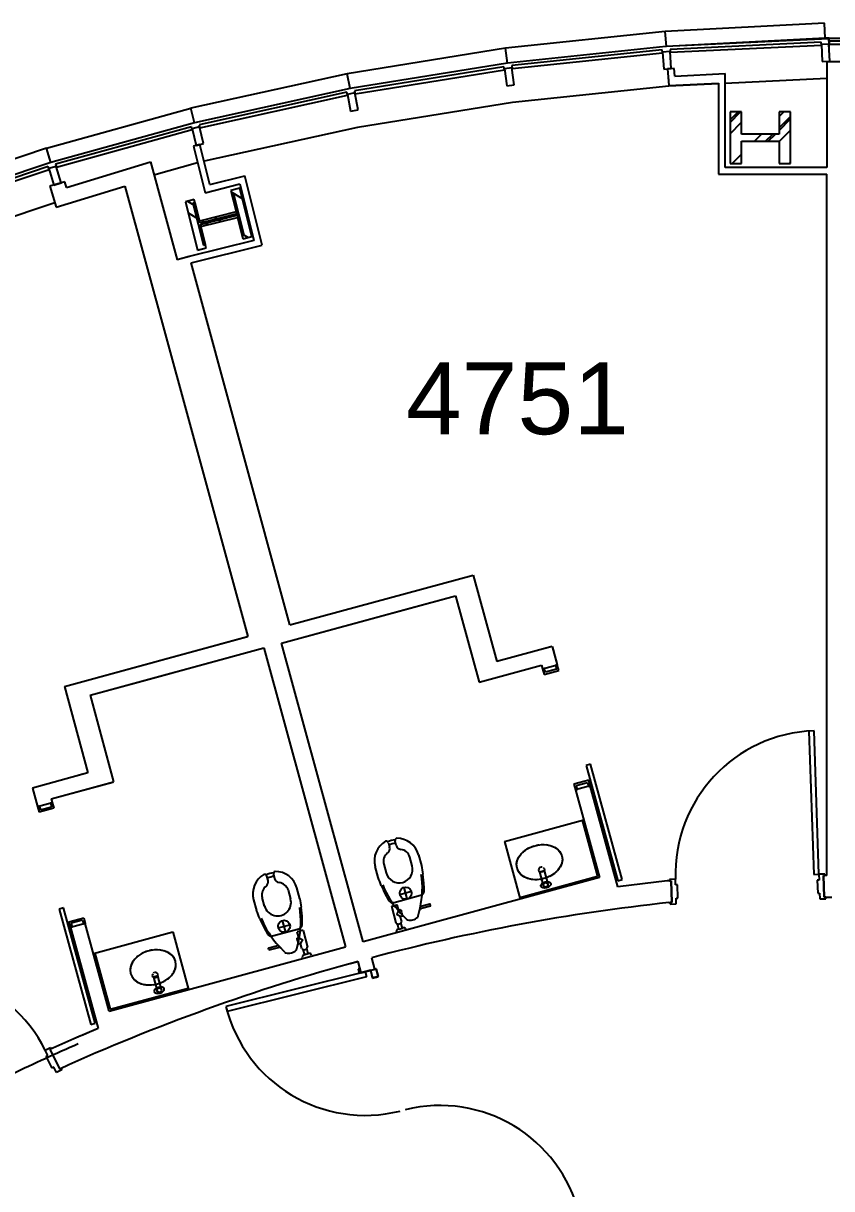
# Model space of a CAD drawing. Header units: inches. Extents: x -1050 to 5570, y -48 to 4302.
# Drawn here: x 609.2 to 879.5, y 3867.5 to 4257.3 of the extents above; entities that cross this region are included whole.
import ezdxf

# ---------------------------------------------------------------- set-up
doc = ezdxf.new("R2010")
doc.units = ezdxf.units.IN
doc.header["$LTSCALE"] = 98
doc.header["$MEASUREMENT"] = 0
for name, color, linetype in [('A-ANNO-ROOM', 4, 'CONTINUOUS'), ('A-COLS', 5, 'CONTINUOUS'), ('A-DOOR', 2, 'CONTINUOUS'), ('A-FLOR-PFIX', 2, 'CONTINUOUS'), ('A-GLAZ', 2, 'CONTINUOUS'), ('A-WALL-FULL', 6, 'CONTINUOUS')]:
    doc.layers.add(name, color=color, linetype=linetype)
doc.styles.add('Arial', font='arial.ttf')

msp = doc.modelspace()

# ---------------------------------------------------------------- linework, layer by layer
at = {"layer": 'A-COLS'}
for p, q in [((845.48, 4224.12), (849.03, 4227.68)), ((849.3, 4227.68), (845.48, 4227.68)), ((845.48, 4227.68), (845.48, 4210.48)), ((845.48, 4224.99), (848.16, 4227.68)), ((849.3, 4220.27), (849.3, 4227.68)), ((861.86, 4226.1), (863.43, 4227.68)), ((865.68, 4227.68), (861.86, 4227.68)), ((861.86, 4227.68), (861.86, 4220.27)), ((861.86, 4222.37), (865.68, 4226.19)), ((865.68, 4210.48), (865.68, 4227.68)), ((845.48, 4220.39), (849.3, 4224.21)), ((861.86, 4221.49), (865.68, 4225.32)), ((861.86, 4220.27), (849.3, 4220.27)), ((849.3, 4210.48), (849.3, 4217.89)), ((849.3, 4217.89), (861.86, 4217.89)), ((853.64, 4217.89), (856.02, 4220.27)), ((857.38, 4217.89), (859.76, 4220.27)), ((858.25, 4217.89), (860.63, 4220.27)), ((861.86, 4217.76), (865.68, 4221.58)), ((861.86, 4217.89), (861.86, 4210.48)), ((845.48, 4210.48), (849.3, 4210.48)), ((846.23, 4210.48), (849.3, 4213.54)), ((861.86, 4210.48), (865.68, 4210.48)), ((865.24, 4210.48), (865.68, 4210.92)), ((681.55, 4202.17), (678.6, 4201.44)), ((685.59, 4185.97), (681.55, 4202.17)), ((666.35, 4198.38), (663.4, 4197.65)), ((668.14, 4191.19), (666.35, 4198.38)), ((678.6, 4201.44), (680.39, 4194.25)), ((678.72, 4200.95), (682.4, 4198.74)), ((679.54, 4200.55), (678.85, 4200.38)), ((678.85, 4200.38), (680.55, 4193.55)), ((683.05, 4186.46), (679.54, 4200.55)), ((663.4, 4197.65), (667.44, 4181.45)), ((664.14, 4197.83), (666.9, 4196.17)), ((666.63, 4197.33), (665.94, 4197.16)), ((665.94, 4197.16), (669.45, 4183.07)), ((666.04, 4196.74), (666.63, 4197.33)), ((668.33, 4190.5), (666.63, 4197.33)), ((679.89, 4196.19), (680.48, 4196.78)), ((664.33, 4193.91), (668.02, 4191.7)), ((666.79, 4193.75), (667.37, 4194.34)), ((680.39, 4194.25), (668.14, 4191.19)), ((680.55, 4193.55), (668.33, 4190.5)), ((668.44, 4190.07), (680.66, 4193.12)), ((668.6, 4189.37), (680.84, 4192.42)), ((668.65, 4191.32), (670.93, 4189.95)), ((673.12, 4192.43), (675.4, 4191.07)), ((675.54, 4191.84), (676.15, 4192.45)), ((680.52, 4193.08), (681.22, 4193.79)), ((680.66, 4193.12), (682.36, 4186.29)), ((680.81, 4192.51), (681.4, 4193.09)), ((680.84, 4192.42), (682.64, 4185.23)), ((670.14, 4183.24), (668.44, 4190.07)), ((670.39, 4182.18), (668.6, 4189.37)), ((681.56, 4189.51), (682.14, 4190.1)), ((682.2, 4186.98), (684.38, 4185.67)), ((668.91, 4185.21), (669.5, 4185.8)), ((669.45, 4183.07), (670.14, 4183.24)), ((682.36, 4186.29), (683.05, 4186.46)), ((682.64, 4185.23), (685.59, 4185.97)), ((667.44, 4181.45), (670.39, 4182.18))]:
    msp.add_line(p, q, dxfattribs=at)
at = {"layer": 'A-DOOR'}
for p, q in [((787.74, 4042.75), (787.13, 4042.59)), ((787.73, 4042.75), (787.13, 4042.58)), ((787.13, 4042.59), (787.5, 4041.26)), ((787.13, 4042.58), (787.49, 4041.26)), ((788.26, 4040.82), (787.73, 4042.75)), ((788.26, 4040.82), (787.74, 4042.75)), ((783.4, 4041.57), (782.79, 4041.4)), ((783.39, 4041.56), (782.79, 4041.4)), ((782.79, 4041.4), (783.32, 4039.47)), ((782.79, 4041.4), (783.31, 4039.47)), ((783.31, 4039.47), (788.26, 4040.82)), ((783.32, 4039.47), (788.26, 4040.82)), ((783.75, 4040.24), (783.39, 4041.56)), ((783.76, 4040.24), (783.4, 4041.57)), ((787.49, 4041.26), (783.75, 4040.24)), ((787.5, 4041.26), (783.76, 4040.24)), ((873.56, 4020.66), (871.81, 4020.6)), ((871.81, 4020.6), (873.46, 3972.63)), ((875.21, 3972.69), (873.56, 4020.66)), ((798.87, 4009.51), (797.42, 4009.11)), ((797.42, 4009.11), (807.95, 3970.52)), ((809.4, 3970.92), (798.87, 4009.51)), ((798.26, 4004.16), (793.31, 4002.81)), ((798.25, 4004.16), (793.31, 4002.81)), ((794.08, 4002.37), (797.82, 4003.39)), ((794.08, 4002.37), (797.81, 4003.39)), ((797.81, 4003.39), (798.18, 4002.06)), ((797.82, 4003.39), (798.18, 4002.06)), ((798.78, 4002.23), (798.25, 4004.16)), ((798.78, 4002.23), (798.26, 4004.16)), ((793.31, 4002.81), (793.84, 4000.88)), ((793.31, 4002.81), (793.83, 4000.88)), ((793.83, 4000.88), (794.44, 4001.04)), ((793.84, 4000.88), (794.44, 4001.05)), ((794.44, 4001.05), (794.08, 4002.37)), ((794.44, 4001.04), (794.08, 4002.37)), ((798.18, 4002.06), (798.78, 4002.23)), ((798.18, 4002.06), (798.78, 4002.23)), ((618.28, 3996.55), (618.89, 3996.72)), ((618.28, 3996.55), (618.89, 3996.71)), ((618.28, 3996.55), (618.65, 3995.22)), ((618.89, 3996.72), (619.41, 3994.79)), ((613.94, 3995.37), (614.55, 3995.53)), ((613.94, 3995.37), (614.55, 3995.53)), ((613.94, 3995.37), (614.47, 3993.44)), ((619.41, 3994.79), (614.47, 3993.44)), ((619.41, 3994.79), (614.47, 3993.44)), ((614.55, 3995.53), (614.91, 3994.2)), ((614.91, 3994.21), (618.65, 3995.23)), ((614.91, 3994.2), (618.65, 3995.22)), ((873.46, 3972.63), (875.21, 3972.69)), ((877.2, 3972.75), (875.21, 3972.69)), ((875.21, 3972.69), (875.27, 3970.75)), ((876.72, 3972.24), (877.22, 3972.25)), ((876.97, 3964.99), (876.72, 3972.24)), ((877.22, 3972.25), (877.2, 3972.75)), ((807.95, 3970.52), (809.4, 3970.92)), ((827.23, 3971.04), (825.23, 3970.97)), ((825.23, 3970.97), (825.25, 3970.47)), ((825.25, 3970.47), (825.75, 3970.49)), ((825.75, 3970.49), (826, 3963.24)), ((827.3, 3969.1), (827.23, 3971.04)), ((827.92, 3969.12), (827.3, 3969.1)), ((828.07, 3964.75), (827.92, 3969.12)), ((875.27, 3970.75), (874.65, 3970.73)), ((874.65, 3970.73), (874.8, 3966.36)), ((827.45, 3964.73), (828.07, 3964.75)), ((827.52, 3962.79), (827.45, 3964.73)), ((874.8, 3966.36), (875.42, 3966.38)), ((875.42, 3966.38), (875.49, 3964.44)), ((875.49, 3964.44), (877.49, 3964.51)), ((877.47, 3965.01), (876.97, 3964.99)), ((877.49, 3964.51), (877.47, 3965.01)), ((622.67, 3961.47), (621.22, 3961.07)), ((621.22, 3961.07), (631.75, 3922.48)), ((633.2, 3922.88), (622.67, 3961.47)), ((826, 3963.24), (825.5, 3963.22)), ((825.5, 3963.22), (825.52, 3962.72)), ((825.52, 3962.72), (827.52, 3962.79)), ((624.46, 3956.78), (629.41, 3958.12)), ((624.46, 3956.78), (629.41, 3958.12)), ((624.46, 3956.78), (624.99, 3954.85)), ((628.97, 3957.36), (625.23, 3956.34)), ((628.97, 3957.36), (625.23, 3956.34)), ((628.97, 3957.36), (629.33, 3956.03)), ((629.41, 3958.12), (629.93, 3956.19)), ((625.59, 3955.01), (624.99, 3954.85)), ((625.59, 3955.01), (624.99, 3954.85)), ((625.23, 3956.34), (625.59, 3955.01)), ((629.93, 3956.19), (629.33, 3956.03)), ((629.93, 3956.19), (629.33, 3956.03)), ((721.66, 3941.13), (721.18, 3941.01)), ((721.18, 3941.01), (721.54, 3939.56)), ((721.25, 3940.97), (721.68, 3941.07)), ((721.68, 3941.07), (721.66, 3941.13)), ((727.23, 3941.04), (726.74, 3940.92)), ((727.88, 3938.43), (727.23, 3941.04)), ((723.54, 3940.06), (676.97, 3928.44)), ((723.97, 3938.36), (677.39, 3926.75)), ((721.59, 3939.63), (721.25, 3940.97)), ((721.54, 3939.56), (725.3, 3940.49)), ((725.35, 3940.57), (721.59, 3939.63)), ((723.54, 3940.06), (723.97, 3938.36)), ((725.3, 3940.49), (725.94, 3937.95)), ((725.98, 3938.02), (725.35, 3940.57)), ((725.94, 3937.95), (727.88, 3938.43)), ((727.8, 3938.48), (725.98, 3938.02)), ((726.74, 3940.92), (726.76, 3940.86)), ((726.76, 3940.86), (727.18, 3940.96)), ((727.18, 3940.96), (727.8, 3938.48)), ((676.97, 3928.44), (677.39, 3926.75)), ((631.75, 3922.48), (633.2, 3922.88)), ((616.57, 3913.8), (618.35, 3914.7)), ((617.43, 3912.07), (616.57, 3913.8)), ((618.58, 3914.25), (618.13, 3914.03)), ((618.13, 3914.03), (621.38, 3907.54)), ((618.35, 3914.7), (618.58, 3914.25)), ((616.87, 3911.79), (617.43, 3912.07)), ((618.83, 3907.88), (616.87, 3911.79)), ((619.39, 3908.16), (618.83, 3907.88)), ((620.26, 3906.43), (619.39, 3908.16)), ((622.05, 3907.32), (620.26, 3906.43)), ((621.38, 3907.54), (621.82, 3907.77)), ((621.82, 3907.77), (622.05, 3907.32))]:
    msp.add_line(p, q, dxfattribs=at)
for centre, start, end in [((875.21, 3972.69), 91.9685, 181.9685), ((875.21, 3972.69), 91.9685, 181.9685), ((573.65, 3892.31), 26.6013, 116.6013), ((573.65, 3892.31), 26.6013, 116.6013), ((723.54, 3940.06), 194, 284), ((748.53, 3847.35), 14, 104)]:
    msp.add_arc(centre, 48, start, end, dxfattribs=at)
at = {"layer": 'A-FLOR-PFIX'}
for p, q in [((770.05, 3983.66), (796.58, 3990.89)), ((796.1, 3990.76), (801.23, 3971.95)), ((731.28, 3983.16), (731.68, 3981.71)), ((733.88, 3982.31), (733.48, 3983.76)), ((770.05, 3983.66), (775.31, 3964.37)), ((775.64, 3979.48), (776.72, 3980.51)), ((776.72, 3980.51), (778.03, 3981.37)), ((778.03, 3981.37), (779.5, 3982.03)), ((779.5, 3982.03), (781.07, 3982.46)), ((781.07, 3982.46), (782.67, 3982.63)), ((782.67, 3982.63), (784.23, 3982.56)), ((784.23, 3982.56), (785.68, 3982.22)), ((785.68, 3982.22), (786.97, 3981.65)), ((786.97, 3981.65), (788.02, 3980.87)), ((788.02, 3980.87), (788.81, 3979.9)), ((788.71, 3980.06), (788.84, 3979.84)), ((739.21, 3975.52), (738.42, 3978.41)), ((741.32, 3979.2), (742.3, 3975.6)), ((774.12, 3975.9), (774.31, 3977.13)), ((774.12, 3975.83), (774.13, 3976.09)), ((774.31, 3977.13), (774.82, 3978.34)), ((774.82, 3978.34), (775.64, 3979.48)), ((789.25, 3976.38), (788.73, 3975.17)), ((788.81, 3979.9), (789.28, 3978.8)), ((789.43, 3977.61), (789.25, 3976.38)), ((789.28, 3978.8), (789.43, 3977.61)), ((692.84, 3972.68), (693.24, 3971.24)), ((727.83, 3971.65), (726.85, 3975.26)), ((729.74, 3976.04), (730.53, 3973.15)), ((774.27, 3974.71), (774.12, 3975.9)), ((774.75, 3973.61), (774.27, 3974.71)), ((775.53, 3972.64), (774.75, 3973.61)), ((776.59, 3971.86), (775.53, 3972.64)), ((781.53, 3973.9), (781.5, 3974.05)), ((781.79, 3973.55), (781.53, 3973.9)), ((782.38, 3973.34), (781.79, 3973.55)), ((781.88, 3973.52), (783.33, 3973.92)), ((783.13, 3968.94), (781.88, 3973.52)), ((783.27, 3973.58), (782.38, 3973.34)), ((782.96, 3974.99), (783.36, 3974.6)), ((783.4, 3973.75), (783.27, 3973.58)), ((783.33, 3973.92), (784.58, 3969.33)), ((783.36, 3974.6), (783.49, 3974.13)), ((783.49, 3974.13), (783.4, 3973.75)), ((786.83, 3973), (785.53, 3972.14)), ((787.92, 3974.02), (786.83, 3973)), ((788.73, 3975.17), (787.92, 3974.02)), ((691.04, 3970.64), (690.65, 3972.08)), ((737.57, 3964.44), (736.51, 3968.3)), ((801.23, 3971.95), (775.18, 3964.85)), ((777.87, 3971.28), (776.59, 3971.86)), ((779.33, 3970.95), (777.87, 3971.28)), ((780.89, 3970.87), (779.33, 3970.95)), ((782.49, 3971.05), (780.89, 3970.87)), ((784.06, 3971.48), (782.49, 3971.05)), ((785.53, 3972.14), (784.06, 3971.48)), ((689.89, 3962.07), (689.1, 3964.97)), ((697.79, 3967.33), (698.57, 3964.44)), ((701.66, 3964.52), (700.68, 3968.12)), ((741.99, 3965.54), (733.19, 3963.14)), ((738.97, 3966.9), (735.11, 3965.85)), ((686.21, 3964.18), (687.19, 3960.58)), ((732.28, 3961.97), (732.56, 3962.04)), ((732.28, 3961.97), (733.8, 3956.42)), ((732.56, 3962.04), (733, 3962.16)), ((733, 3962.16), (733.25, 3962.23)), ((733.25, 3962.23), (733.5, 3962.3)), ((733.5, 3962.3), (733.73, 3962.36)), ((733.73, 3962.36), (734.08, 3962.46)), ((734.08, 3962.46), (734.21, 3962.49)), ((734.74, 3960.56), (734.21, 3962.49)), ((735.46, 3960.76), (734.74, 3960.56)), ((735.46, 3960.76), (735.54, 3960.48)), ((741.24, 3958.73), (741.87, 3961.47)), ((741.77, 3960.81), (741.74, 3960.92)), ((745.14, 3962.73), (742.11, 3961.9)), ((745.33, 3962.05), (742.29, 3961.22)), ((745.4, 3962.15), (745.26, 3962.68)), ((696.93, 3953.37), (695.88, 3957.23)), ((735.26, 3958.63), (735.99, 3958.83)), ((735.73, 3956.94), (735.26, 3958.63)), ((735.37, 3959.7), (737.3, 3957.66)), ((735.54, 3960.48), (735.59, 3960.28)), ((735.59, 3960.28), (735.66, 3960.05)), ((735.66, 3960.05), (735.79, 3959.55)), ((735.79, 3959.55), (735.91, 3959.11)), ((735.91, 3959.11), (735.95, 3958.96)), ((735.95, 3958.96), (735.99, 3958.83)), ((735.96, 3958.77), (736.19, 3958.83)), ((632.66, 3946.21), (659.19, 3953.44)), ((659.19, 3953.44), (664.45, 3934.15)), ((692.56, 3952.07), (701.36, 3954.47)), ((694.47, 3954.77), (698.33, 3955.82)), ((700.94, 3953.42), (700.81, 3953.39)), ((701.34, 3951.46), (700.81, 3953.39)), ((701.29, 3953.52), (700.94, 3953.42)), ((701.53, 3953.58), (701.29, 3953.52)), ((701.78, 3953.65), (701.53, 3953.58)), ((702.02, 3953.72), (701.78, 3953.65)), ((702.46, 3953.84), (702.02, 3953.72)), ((702.74, 3953.91), (702.46, 3953.84)), ((702.74, 3953.91), (704.25, 3948.36)), ((734.05, 3953.38), (733.95, 3953.73)), ((734.75, 3954.35), (734.27, 3956.1)), ((734.75, 3954.35), (735.95, 3954.68)), ((735.95, 3954.68), (735.48, 3956.43)), ((737.05, 3954.2), (736.95, 3954.55)), ((691.27, 3948.04), (694.31, 3948.87)), ((701.23, 3950.39), (700.6, 3947.66)), ((700.61, 3951.26), (701.34, 3951.46)), ((700.61, 3951.26), (700.69, 3950.98)), ((700.69, 3950.98), (700.74, 3950.78)), ((700.74, 3950.78), (700.81, 3950.55)), ((700.81, 3950.55), (700.94, 3950.05)), ((700.94, 3950.05), (701.06, 3949.61)), ((701.19, 3949.29), (700.96, 3949.23)), ((701.06, 3949.61), (701.1, 3949.46)), ((701.1, 3949.46), (701.14, 3949.33)), ((701.86, 3949.53), (701.14, 3949.33)), ((702.32, 3947.84), (701.86, 3949.53)), ((633.14, 3946.34), (638.27, 3927.53)), ((647.53, 3945.29), (646.45, 3944.27)), ((648.84, 3946.15), (647.53, 3945.29)), ((650.31, 3946.81), (648.84, 3946.15)), ((651.88, 3947.24), (650.31, 3946.81)), ((653.48, 3947.42), (651.88, 3947.24)), ((655.04, 3947.34), (653.48, 3947.42)), ((656.49, 3947.01), (655.04, 3947.34)), ((657.78, 3946.44), (656.49, 3947.01)), ((658.83, 3945.65), (657.78, 3946.44)), ((659.62, 3944.69), (658.83, 3945.65)), ((691.34, 3947.41), (691.2, 3947.94)), ((691.46, 3947.36), (694.49, 3948.19)), ((696.67, 3946.58), (694.73, 3948.62)), ((695.15, 3948.1), (695.12, 3948.21)), ((702.58, 3944.8), (702.48, 3945.15)), ((703.28, 3945.77), (702.8, 3947.52)), ((704.48, 3946.1), (703.28, 3945.77)), ((704.48, 3946.1), (704, 3947.85)), ((705.58, 3945.62), (705.48, 3945.97)), ((645.12, 3941.91), (644.93, 3940.68)), ((645.63, 3943.12), (645.12, 3941.91)), ((646.45, 3944.27), (645.63, 3943.12)), ((659.66, 3944.62), (659.52, 3944.84)), ((659.55, 3939.95), (660.06, 3941.16)), ((660.1, 3943.58), (659.62, 3944.69)), ((660.06, 3941.16), (660.24, 3942.39)), ((660.24, 3942.39), (660.1, 3943.58)), ((644.94, 3940.87), (644.93, 3940.61)), ((644.93, 3940.68), (645.08, 3939.49)), ((645.08, 3939.49), (645.56, 3938.39)), ((645.56, 3938.39), (646.34, 3937.42)), ((646.34, 3937.42), (647.4, 3936.64)), ((652.47, 3939.42), (652.32, 3938.87)), ((652.32, 3938.87), (652.44, 3938.41)), ((652.44, 3938.41), (652.71, 3938.12)), ((654.14, 3938.7), (652.69, 3938.3)), ((652.69, 3938.3), (653.94, 3933.72)), ((652.71, 3938.12), (652.91, 3938.04)), ((652.91, 3938.04), (653.8, 3938.29)), ((653.8, 3938.29), (654.21, 3938.77)), ((655.39, 3934.12), (654.14, 3938.7)), ((654.25, 3939.2), (654.2, 3939.34)), ((654.21, 3938.77), (654.25, 3939.2)), ((656.34, 3936.92), (657.64, 3937.78)), ((657.64, 3937.78), (658.73, 3938.81)), ((658.73, 3938.81), (659.55, 3939.95)), ((638.27, 3927.53), (664.32, 3934.63)), ((647.4, 3936.64), (648.68, 3936.07)), ((648.68, 3936.07), (650.14, 3935.73)), ((650.14, 3935.73), (651.7, 3935.66)), ((651.7, 3935.66), (653.3, 3935.84)), ((653.3, 3935.84), (654.87, 3936.26)), ((654.87, 3936.26), (656.34, 3936.92))]:
    msp.add_line(p, q, dxfattribs=at)
for centre, radius in [((737.04, 3966.37), 2), ((783.85, 3969.14), 0.75), ((696.4, 3955.3), 2), ((654.66, 3933.92), 0.75)]:
    msp.add_circle(centre, radius, dxfattribs=at)
for centre, radius, start, end in [((734.08, 3977.23), 7, 94.8471, 115.6474), ((734.24, 3983.97), 0.787, 105.2472, 195.2472), ((734.08, 3977.23), 7.5, 15.2472, 90.3593), ((734.08, 3977.23), 7.5, 120.1352, 195.2472), ((730.52, 3982.95), 0.787, 15.2472, 105.2472), ((729.95, 3981.24), 1.79, 307.0236, 15.2472), ((734.25, 3976.62), 6.45, 95.0633, 115.4312), ((735.61, 3982.79), 1.79, 195.2472, 263.4709), ((735, 3977.48), 3.55, 15.2472, 83.4709), ((733.16, 3976.98), 3.55, 127.0236, 195.2472), ((693.44, 3966.15), 7.5, 120.1379, 195.25), ((689.89, 3971.88), 0.787, 15.25, 105.25), ((693.44, 3966.15), 7, 94.8498, 115.6502), ((693.6, 3972.89), 0.787, 105.25, 195.25), ((693.44, 3966.15), 7.5, 15.25, 90.3621), ((734.87, 3974.33), 4.5, 195.2472, 15.2472), ((713.33, 3968.07), 29.29, 346.9831, 8.9824), ((999.47, 4014.77), 260.14, 188.6611, 189.3037), ((713.33, 3968.07), 29.79, 1.421, 8.9824), ((782.5, 3974.1), 1, 106.7325, 177.2472), ((782.5, 3974.1), 1, 77.6862, 96.2471), ((692.53, 3965.9), 3.55, 127.0263, 195.25), ((689.31, 3970.16), 1.79, 307.0263, 15.25), ((693.61, 3965.54), 6.45, 95.0661, 115.4339), ((694.97, 3971.71), 1.79, 195.25, 263.4737), ((694.36, 3966.4), 3.55, 15.25, 83.4737), ((486.35, 3874.91), 260.14, 21.1908, 21.8334), ((756.61, 3979.86), 29.79, 201.5121, 209.0735), ((756.61, 3979.86), 29.29, 201.5121, 223.5114), ((694.23, 3963.26), 4.5, 195.25, 15.25), ((958.83, 4003.71), 260.14, 188.6639, 189.3065), ((445.72, 3863.82), 260.14, 21.1935, 21.8361), ((672.7, 3956.99), 29.29, 346.9858, 8.9852), ((672.7, 3956.99), 29.79, 1.4237, 8.9852), ((741.3, 3960.95), 0.488, 320.988, 343.5584), ((741.46, 3961.53), 0.58, 302.1353, 326.587), ((741.87, 3961.87), 0.149, 287.5726, 326.587), ((742.07, 3961.12), 0.149, 63.9075, 146.587), ((742.16, 3961.74), 0.173, 106.312, 162.312), ((742.25, 3961.39), 0.173, 228.1825, 284.1825), ((745.16, 3962.62), 0.116, 33.6336, 98.8609), ((745.29, 3962.15), 0.116, 291.6336, 356.8609), ((715.97, 3968.79), 29.79, 201.5148, 209.0763), ((715.97, 3968.79), 29.29, 201.5148, 223.5142), ((734.63, 3957.16), 1.12, 221.5937, 348.8093), ((736.11, 3959.06), 0.33, 230.2492, 242.4897), ((738.03, 3958.35), 1, 223.5114, 246.2152), ((738.5, 3961), 3.67, 256.1338, 314.5472), ((740.26, 3958.96), 1, 324.8066, 346.9831), ((734.31, 3953.77), 0.358, 121.9651, 186.5294), ((735.37, 3952.07), 2.36, 105.2472, 121.9651), ((736.57, 3952.4), 2.36, 88.5294, 105.2472), ((736.63, 3954.4), 0.358, 23.9651, 88.5294), ((694.35, 3948.7), 0.173, 48.1852, 104.1852), ((694.53, 3948.97), 0.149, 243.9102, 282.9247), ((700.91, 3949.47), 0.33, 328.0076, 340.2481), ((691.31, 3947.94), 0.116, 111.6364, 176.8636), ((691.44, 3947.48), 0.116, 213.6364, 278.8636), ((694.44, 3948.35), 0.173, 286.3148, 342.3148), ((694.73, 3948.22), 0.149, 63.9102, 146.5898), ((695.05, 3948.87), 0.58, 243.9102, 268.3619), ((695.49, 3948.46), 0.488, 226.9388, 249.5092), ((697.39, 3947.27), 1, 223.5142, 245.6906), ((697.87, 3949.92), 3.67, 255.95, 314.3634), ((699.62, 3947.88), 1, 324.282, 346.9858), ((703.16, 3948.58), 1.12, 221.6879, 348.9036), ((702.84, 3945.19), 0.358, 121.9678, 186.5322), ((703.9, 3943.49), 2.36, 105.25, 121.9678), ((705.1, 3943.82), 2.36, 88.5322, 105.25), ((705.15, 3945.82), 0.358, 23.9678, 88.5322), ((653.31, 3938.88), 1, 114.2501, 132.8111), ((653.31, 3938.88), 1, 33.25, 103.7647)]:
    msp.add_arc(centre, radius, start, end, dxfattribs=at)
msp.add_ellipse((783.9, 3969.14), major_axis=(1.69, 0.46), ratio=0.571429, dxfattribs=at)
msp.add_ellipse((736.93, 3959.24), major_axis=(-1.08, -0.29), ratio=0.5, start_param=0.260484, end_param=0.3552, dxfattribs=at)
at = {"layer": 'A-FLOR-PFIX', "extrusion": (0, 0, -1)}
for centre, major_axis, ratio, start_param, end_param in [((700.12, 3949.2), (1.08, 0.29), 0.5, 0.260484, 0.3552), ((654.63, 3933.9), (1.69, 0.46), 0.571429, 3.141593, 9.424778)]:
    msp.add_ellipse(centre, major_axis=major_axis, ratio=ratio, start_param=start_param, end_param=end_param, dxfattribs=at)
at = {"layer": 'A-FLOR-PFIX'}
for points, knots in [([(776.16, 3980.02), (776.18, 3980.04), (776.43, 3980.27), (776.7, 3980.49), (776.95, 3980.68)], [4.0945479, 4.0945479, 4.0945479, 4.0945479, 4.1082365, 4.2352464, 4.2352464, 4.2352464, 4.2352464]), ([(777.48, 3981.04), (777.54, 3981.08), (777.82, 3981.26), (778.12, 3981.42), (778.35, 3981.54)], [4.3201203, 4.3201203, 4.3201203, 4.3201203, 4.3498975, 4.4498221, 4.4498221, 4.4498221, 4.4498221]), ([(779, 3981.84), (779.12, 3981.89), (779.42, 3982), (779.73, 3982.11), (779.92, 3982.17)], [4.541704, 4.541704, 4.541704, 4.541704, 4.5915585, 4.6652167, 4.6652167, 4.6652167, 4.6652167]), ([(780.63, 3982.36), (780.82, 3982.41), (781.14, 3982.47), (781.46, 3982.52), (781.59, 3982.54)], [4.7595613, 4.7595613, 4.7595613, 4.7595613, 4.8332195, 4.883074, 4.883074, 4.883074, 4.883074]), ([(782.3, 3982.61), (782.56, 3982.63), (782.9, 3982.64), (783.23, 3982.63), (783.3, 3982.63)], [4.9749558, 4.9749558, 4.9749558, 4.9749558, 5.0748804, 5.1046577, 5.1046577, 5.1046577, 5.1046577]), ([(783.94, 3982.59), (784.26, 3982.55), (784.6, 3982.5), (784.93, 3982.43), (784.96, 3982.42)], [5.1895316, 5.1895316, 5.1895316, 5.1895316, 5.3165414, 5.3302301, 5.3302301, 5.3302301, 5.3302301]), ([(785.48, 3982.28), (785.82, 3982.18), (786.15, 3982.06), (786.46, 3981.91), (786.46, 3981.91)], [5.4048623, 5.4048623, 5.4048623, 5.4048623, 5.5582024, 5.5583845, 5.5583845, 5.5583845, 5.5583845]), ([(786.84, 3981.72), (787.18, 3981.53), (787.54, 3981.27), (787.88, 3981), (787.94, 3980.95)], [5.6220806, 5.6220806, 5.6220806, 5.6220806, 5.7998634, 5.8343864, 5.8343864, 5.8343864, 5.8343864]), ([(787.96, 3980.92), (788.26, 3980.65), (788.56, 3980.33), (788.76, 3979.97), (788.77, 3979.94)], [5.8415235, 5.8415235, 5.8415235, 5.8415235, 6.0415243, 6.0587858, 6.0587858, 6.0587858, 6.0587858]), ([(774.12, 3975.95), (774.12, 3975.98), (774.14, 3976.4), (774.22, 3976.82), (774.33, 3977.2)], [3.3659921, 3.3659921, 3.3659921, 3.3659921, 3.3832536, 3.5832545, 3.5832545, 3.5832545, 3.5832545]), ([(774.35, 3977.25), (774.37, 3977.31), (774.5, 3977.72), (774.7, 3978.13), (774.9, 3978.46)], [3.5903916, 3.5903916, 3.5903916, 3.5903916, 3.6249146, 3.8026973, 3.8026973, 3.8026973, 3.8026973]), ([(775.12, 3978.82), (775.12, 3978.82), (775.32, 3979.1), (775.54, 3979.38), (775.78, 3979.64)], [3.8663935, 3.8663935, 3.8663935, 3.8663935, 3.8665756, 4.0199157, 4.0199157, 4.0199157, 4.0199157]), ([(789.21, 3976.26), (789.19, 3976.2), (789.05, 3975.79), (788.86, 3975.38), (788.66, 3975.04)], [0.448799, 0.448799, 0.448799, 0.448799, 0.4833219, 0.6611047, 0.6611047, 0.6611047, 0.6611047]), ([(789.43, 3977.56), (789.43, 3977.52), (789.41, 3977.11), (789.34, 3976.69), (789.22, 3976.3)], [0.2243995, 0.2243995, 0.2243995, 0.2243995, 0.241661, 0.4416618, 0.4416618, 0.4416618, 0.4416618]), ([(775.59, 3972.59), (775.29, 3972.86), (774.99, 3973.18), (774.8, 3973.54), (774.78, 3973.56)], [2.6999308, 2.6999308, 2.6999308, 2.6999308, 2.8999317, 2.9171932, 2.9171932, 2.9171932, 2.9171932]), ([(776.72, 3971.79), (776.37, 3971.98), (776.01, 3972.23), (775.67, 3972.51), (775.62, 3972.56)], [2.480488, 2.480488, 2.480488, 2.480488, 2.6582707, 2.6927937, 2.6927937, 2.6927937, 2.6927937]), ([(786.07, 3972.46), (786.01, 3972.42), (785.73, 3972.25), (785.44, 3972.09), (785.21, 3971.97)], [1.1785276, 1.1785276, 1.1785276, 1.1785276, 1.2083049, 1.3082295, 1.3082295, 1.3082295, 1.3082295]), ([(787.4, 3973.49), (787.37, 3973.47), (787.12, 3973.23), (786.86, 3973.01), (786.6, 3972.83)], [0.9529552, 0.9529552, 0.9529552, 0.9529552, 0.9666439, 1.0936537, 1.0936537, 1.0936537, 1.0936537]), ([(788.43, 3974.69), (788.43, 3974.69), (788.24, 3974.41), (788.02, 3974.13), (787.77, 3973.87)], [0.7248008, 0.7248008, 0.7248008, 0.7248008, 0.7249829, 0.878323, 0.878323, 0.878323, 0.878323]), ([(778.08, 3971.22), (777.73, 3971.33), (777.4, 3971.45), (777.09, 3971.6), (777.09, 3971.6)], [2.2632696, 2.2632696, 2.2632696, 2.2632696, 2.4166097, 2.4167919, 2.4167919, 2.4167919, 2.4167919]), ([(779.61, 3970.92), (779.3, 3970.95), (778.96, 3971.01), (778.62, 3971.08), (778.59, 3971.09)], [2.0479389, 2.0479389, 2.0479389, 2.0479389, 2.1749488, 2.1886374, 2.1886374, 2.1886374, 2.1886374]), ([(781.25, 3970.89), (780.99, 3970.88), (780.66, 3970.87), (780.33, 3970.87), (780.25, 3970.88)], [1.8333632, 1.8333632, 1.8333632, 1.8333632, 1.9332878, 1.963065, 1.963065, 1.963065, 1.963065]), ([(782.92, 3971.14), (782.73, 3971.1), (782.41, 3971.03), (782.09, 3970.98), (781.96, 3970.97)], [1.6179686, 1.6179686, 1.6179686, 1.6179686, 1.6916268, 1.7414813, 1.7414813, 1.7414813, 1.7414813]), ([(784.55, 3971.67), (784.43, 3971.62), (784.13, 3971.5), (783.82, 3971.4), (783.64, 3971.34)], [1.4001113, 1.4001113, 1.4001113, 1.4001113, 1.4499658, 1.523624, 1.523624, 1.523624, 1.523624]), ([(743.1, 3966.93), (743.09, 3966.81), (743.06, 3966.62), (742.98, 3966.38), (742.89, 3966.22), (742.78, 3966.06), (742.61, 3965.87), (742.36, 3965.68), (742.12, 3965.58), (741.99, 3965.54)], [0, 0, 0, 0, 0.2, 0.3, 0.4, 0.5, 0.6, 0.8, 1, 1, 1, 1]), ([(733.19, 3963.14), (733.07, 3963.11), (732.88, 3963.08), (732.62, 3963.1), (732.45, 3963.13), (732.3, 3963.18), (732.19, 3963.22), (732.1, 3963.26), (732.02, 3963.31), (731.92, 3963.37), (731.81, 3963.46), (731.68, 3963.59), (731.59, 3963.7), (731.54, 3963.78)], [0, 0, 0, 0, 0.2, 0.3, 0.4, 0.475, 0.55, 0.5875, 0.625, 0.7, 0.775, 0.85, 1, 1, 1, 1]), ([(734.74, 3960.56), (734.74, 3960.56), (734.73, 3960.56), (734.72, 3960.54), (734.71, 3960.52), (734.7, 3960.5), (734.68, 3960.47), (734.66, 3960.43), (734.64, 3960.4), (734.62, 3960.36), (734.6, 3960.32), (734.57, 3960.27), (734.55, 3960.24), (734.54, 3960.23)], [0, 0, 0, 0, 0.0714286, 0.1071429, 0.1428571, 0.1785714, 0.2142857, 0.25, 0.2857143, 0.3214286, 0.3571429, 0.3928571, 0.4285713, 0.4285713, 0.4285713, 0.4285713]), ([(734.43, 3960.02), (734.42, 3960.01), (734.4, 3959.97), (734.36, 3959.9), (734.32, 3959.84), (734.3, 3959.8)], [0.5714286, 0.5714286, 0.5714286, 0.5714286, 0.6071429, 0.6428571, 0.7142855, 0.7142855, 0.7142855, 0.7142855]), ([(734.54, 3960.23), (734.54, 3960.21), (734.52, 3960.18), (734.48, 3960.11), (734.45, 3960.06), (734.43, 3960.02)], [0.4285714, 0.4285714, 0.4285714, 0.4285714, 0.4642857, 0.5, 0.5714284, 0.5714284, 0.5714284, 0.5714284]), ([(734.45, 3959.1), (734.48, 3959.08), (734.55, 3959.04), (734.61, 3959.01), (734.64, 3958.99)], [0.25, 0.25, 0.25, 0.25, 0.3125, 0.375, 0.375, 0.375, 0.375]), ([(734.64, 3958.99), (734.67, 3958.97), (734.72, 3958.94), (734.78, 3958.91), (734.81, 3958.89), (734.83, 3958.88)], [0.375, 0.375, 0.375, 0.375, 0.4375, 0.46875, 0.5, 0.5, 0.5, 0.5]), ([(734.83, 3958.88), (734.84, 3958.87), (734.87, 3958.86), (734.92, 3958.83), (734.96, 3958.81), (734.98, 3958.79), (735, 3958.79)], [0.5000002, 0.5000002, 0.5000002, 0.5000002, 0.53125, 0.5625, 0.59375, 0.625, 0.625, 0.625, 0.625]), ([(735, 3958.79), (735.01, 3958.78), (735.03, 3958.76), (735.07, 3958.74), (735.1, 3958.73), (735.13, 3958.71), (735.16, 3958.69), (735.2, 3958.67), (735.22, 3958.66), (735.23, 3958.65)], [0.625, 0.625, 0.625, 0.625, 0.65625, 0.6875, 0.71875, 0.75, 0.78125, 0.8125, 0.8749999, 0.8749999, 0.8749999, 0.8749999]), ([(690.9, 3952.7), (690.97, 3952.6), (691.09, 3952.45), (691.28, 3952.29), (691.44, 3952.19), (691.62, 3952.11), (691.86, 3952.04), (692.18, 3952), (692.43, 3952.03), (692.56, 3952.07)], [0, 0, 0, 0, 0.2, 0.3, 0.4, 0.5, 0.6, 0.8, 1, 1, 1, 1]), ([(701.36, 3954.47), (701.48, 3954.5), (701.66, 3954.57), (701.87, 3954.72), (702, 3954.83), (702.11, 3954.95), (702.18, 3955.04), (702.24, 3955.12), (702.28, 3955.2), (702.34, 3955.31), (702.39, 3955.44), (702.44, 3955.62), (702.46, 3955.76), (702.46, 3955.86)], [0, 0, 0, 0, 0.2, 0.3, 0.4, 0.475, 0.55, 0.5875, 0.625, 0.7, 0.775, 0.85, 1, 1, 1, 1]), ([(701.34, 3951.46), (701.34, 3951.46), (701.34, 3951.45), (701.36, 3951.44), (701.38, 3951.43), (701.4, 3951.42), (701.43, 3951.4), (701.47, 3951.38), (701.5, 3951.36), (701.54, 3951.34), (701.58, 3951.32), (701.63, 3951.29), (701.66, 3951.27), (701.67, 3951.27)], [0, 0, 0, 0, 0.0714286, 0.1071429, 0.1428571, 0.1785714, 0.2142857, 0.25, 0.2857143, 0.3214286, 0.3571429, 0.3928571, 0.4285713, 0.4285713, 0.4285713, 0.4285713]), ([(701.67, 3951.27), (701.69, 3951.26), (701.72, 3951.24), (701.79, 3951.2), (701.84, 3951.17), (701.88, 3951.15)], [0.4285714, 0.4285714, 0.4285714, 0.4285714, 0.4642857, 0.5, 0.5714284, 0.5714284, 0.5714284, 0.5714284]), ([(701.88, 3951.15), (701.89, 3951.14), (701.93, 3951.12), (702, 3951.08), (702.06, 3951.04), (702.1, 3951.02)], [0.5714286, 0.5714286, 0.5714286, 0.5714286, 0.6071429, 0.6428571, 0.7142855, 0.7142855, 0.7142855, 0.7142855]), ([(702.02, 3949.8), (702.01, 3949.78), (701.99, 3949.76), (701.97, 3949.72), (701.95, 3949.69), (701.94, 3949.66), (701.92, 3949.63), (701.9, 3949.59), (701.89, 3949.57), (701.88, 3949.56)], [0.625, 0.625, 0.625, 0.625, 0.65625, 0.6875, 0.71875, 0.75, 0.78125, 0.8125, 0.8749999, 0.8749999, 0.8749999, 0.8749999]), ([(702.11, 3949.96), (702.1, 3949.95), (702.09, 3949.92), (702.06, 3949.88), (702.04, 3949.84), (702.02, 3949.81), (702.02, 3949.8)], [0.5000002, 0.5000002, 0.5000002, 0.5000002, 0.53125, 0.5625, 0.59375, 0.625, 0.625, 0.625, 0.625]), ([(702.22, 3950.15), (702.2, 3950.12), (702.17, 3950.07), (702.14, 3950.01), (702.12, 3949.98), (702.11, 3949.96)], [0.375, 0.375, 0.375, 0.375, 0.4375, 0.46875, 0.5, 0.5, 0.5, 0.5]), ([(702.33, 3950.35), (702.31, 3950.31), (702.27, 3950.25), (702.24, 3950.18), (702.22, 3950.15)], [0.25, 0.25, 0.25, 0.25, 0.3125, 0.375, 0.375, 0.375, 0.375]), ([(647.76, 3945.46), (647.51, 3945.28), (647.24, 3945.06), (646.99, 3944.82), (646.97, 3944.8)], [5.1895316, 5.1895316, 5.1895316, 5.1895316, 5.3165414, 5.3302301, 5.3302301, 5.3302301, 5.3302301]), ([(649.16, 3946.32), (648.93, 3946.2), (648.63, 3946.04), (648.35, 3945.87), (648.29, 3945.83)], [4.9749558, 4.9749558, 4.9749558, 4.9749558, 5.0748804, 5.1046577, 5.1046577, 5.1046577, 5.1046577]), ([(650.73, 3946.95), (650.54, 3946.89), (650.23, 3946.79), (649.93, 3946.67), (649.81, 3946.62)], [4.7595613, 4.7595613, 4.7595613, 4.7595613, 4.8332195, 4.883074, 4.883074, 4.883074, 4.883074]), ([(652.4, 3947.32), (652.27, 3947.31), (651.95, 3947.26), (651.63, 3947.19), (651.45, 3947.15)], [4.541704, 4.541704, 4.541704, 4.541704, 4.5915585, 4.6652167, 4.6652167, 4.6652167, 4.6652167]), ([(654.11, 3947.41), (654.04, 3947.42), (653.71, 3947.42), (653.37, 3947.41), (653.12, 3947.4)], [4.3201203, 4.3201203, 4.3201203, 4.3201203, 4.3498975, 4.4498221, 4.4498221, 4.4498221, 4.4498221]), ([(655.77, 3947.2), (655.74, 3947.21), (655.41, 3947.28), (655.07, 3947.34), (654.75, 3947.37)], [4.0945479, 4.0945479, 4.0945479, 4.0945479, 4.1082365, 4.2352464, 4.2352464, 4.2352464, 4.2352464]), ([(657.27, 3946.69), (657.27, 3946.69), (656.96, 3946.84), (656.63, 3946.96), (656.29, 3947.07)], [3.8663935, 3.8663935, 3.8663935, 3.8663935, 3.8665756, 4.0199157, 4.0199157, 4.0199157, 4.0199157]), ([(658.74, 3945.73), (658.69, 3945.78), (658.36, 3946.06), (657.99, 3946.31), (657.65, 3946.5)], [3.5903916, 3.5903916, 3.5903916, 3.5903916, 3.6249146, 3.8026973, 3.8026973, 3.8026973, 3.8026973]), ([(659.59, 3944.73), (659.57, 3944.76), (659.35, 3945.1), (659.07, 3945.43), (658.77, 3945.7)], [3.3659921, 3.3659921, 3.3659921, 3.3659921, 3.3832536, 3.5832545, 3.5832545, 3.5832545, 3.5832545]), ([(645.14, 3941.99), (645.03, 3941.6), (644.93, 3941.17), (644.94, 3940.77), (644.94, 3940.73)], [5.8415235, 5.8415235, 5.8415235, 5.8415235, 6.0415243, 6.0587858, 6.0587858, 6.0587858, 6.0587858]), ([(645.71, 3943.25), (645.51, 3942.91), (645.33, 3942.51), (645.17, 3942.09), (645.15, 3942.03)], [5.6220806, 5.6220806, 5.6220806, 5.6220806, 5.7998634, 5.8343864, 5.8343864, 5.8343864, 5.8343864]), ([(646.59, 3944.42), (646.35, 3944.16), (646.13, 3943.88), (645.93, 3943.6), (645.93, 3943.6)], [5.4048623, 5.4048623, 5.4048623, 5.4048623, 5.5582024, 5.5583845, 5.5583845, 5.5583845, 5.5583845]), ([(659.47, 3939.83), (659.67, 3940.16), (659.85, 3940.57), (660, 3940.98), (660.03, 3941.05)], [2.480488, 2.480488, 2.480488, 2.480488, 2.6582707, 2.6927937, 2.6927937, 2.6927937, 2.6927937]), ([(660.03, 3941.09), (660.15, 3941.47), (660.25, 3941.9), (660.24, 3942.31), (660.23, 3942.34)], [2.6999308, 2.6999308, 2.6999308, 2.6999308, 2.8999317, 2.9171932, 2.9171932, 2.9171932, 2.9171932]), ([(645.59, 3938.34), (645.6, 3938.32), (645.83, 3937.97), (646.1, 3937.64), (646.4, 3937.37)], [0.2243995, 0.2243995, 0.2243995, 0.2243995, 0.241661, 0.4416618, 0.4416618, 0.4416618, 0.4416618]), ([(646.43, 3937.34), (646.49, 3937.29), (646.81, 3937.01), (647.19, 3936.76), (647.53, 3936.57)], [0.448799, 0.448799, 0.448799, 0.448799, 0.4833219, 0.6611047, 0.6611047, 0.6611047, 0.6611047]), ([(656.02, 3936.75), (656.25, 3936.87), (656.54, 3937.03), (656.82, 3937.21), (656.88, 3937.25)], [1.8333632, 1.8333632, 1.8333632, 1.8333632, 1.9332878, 1.963065, 1.963065, 1.963065, 1.963065]), ([(657.41, 3937.61), (657.67, 3937.8), (657.93, 3938.02), (658.18, 3938.25), (658.21, 3938.27)], [2.0479389, 2.0479389, 2.0479389, 2.0479389, 2.1749488, 2.1886374, 2.1886374, 2.1886374, 2.1886374]), ([(658.58, 3938.65), (658.83, 3938.91), (659.05, 3939.19), (659.24, 3939.47), (659.24, 3939.47)], [2.2632696, 2.2632696, 2.2632696, 2.2632696, 2.4166097, 2.4167919, 2.4167919, 2.4167919, 2.4167919]), ([(647.9, 3936.38), (647.9, 3936.38), (648.21, 3936.24), (648.54, 3936.11), (648.89, 3936.01)], [0.7248008, 0.7248008, 0.7248008, 0.7248008, 0.7249829, 0.878323, 0.878323, 0.878323, 0.878323]), ([(649.4, 3935.87), (649.44, 3935.86), (649.77, 3935.79), (650.11, 3935.74), (650.42, 3935.7)], [0.9529552, 0.9529552, 0.9529552, 0.9529552, 0.9666439, 1.0936537, 1.0936537, 1.0936537, 1.0936537]), ([(651.06, 3935.66), (651.14, 3935.66), (651.47, 3935.65), (651.8, 3935.66), (652.06, 3935.68)], [1.1785276, 1.1785276, 1.1785276, 1.1785276, 1.2083049, 1.3082295, 1.3082295, 1.3082295, 1.3082295]), ([(652.77, 3935.75), (652.9, 3935.77), (653.22, 3935.82), (653.54, 3935.88), (653.73, 3935.93)], [1.4001113, 1.4001113, 1.4001113, 1.4001113, 1.4499658, 1.523624, 1.523624, 1.523624, 1.523624]), ([(654.45, 3936.12), (654.64, 3936.18), (654.94, 3936.29), (655.24, 3936.41), (655.36, 3936.46)], [1.6179686, 1.6179686, 1.6179686, 1.6179686, 1.6916268, 1.7414813, 1.7414813, 1.7414813, 1.7414813])]:
    msp.add_open_spline(points, degree=3, knots=knots, dxfattribs=at)
for points in [[(743.11, 3968.81), (743.12, 3968.49), (743.12, 3967.86), (743.11, 3967.24), (743.1, 3966.93)], [(731.54, 3963.78), (731.37, 3964.04), (731.04, 3964.57), (730.73, 3965.11), (730.58, 3965.39)], [(702.46, 3955.86), (702.47, 3956.17), (702.49, 3956.79), (702.48, 3957.41), (702.47, 3957.73)], [(734.17, 3959.57), (734.13, 3959.49), (734.08, 3959.41), (734.04, 3959.34)], [(734.04, 3959.34), (734.1, 3959.3), (734.17, 3959.26), (734.24, 3959.22)], [(734.3, 3959.8), (734.26, 3959.73), (734.22, 3959.65), (734.17, 3959.57)], [(734.24, 3959.22), (734.31, 3959.18), (734.38, 3959.14), (734.45, 3959.1)], [(735.23, 3958.65), (735.24, 3958.65), (735.26, 3958.64), (735.26, 3958.63), (735.26, 3958.63)], [(689.94, 3954.31), (690.09, 3954.04), (690.4, 3953.49), (690.73, 3952.96), (690.9, 3952.7)], [(701.88, 3949.56), (701.88, 3949.55), (701.87, 3949.53), (701.86, 3949.53), (701.86, 3949.53)], [(702.1, 3951.02), (702.17, 3950.98), (702.25, 3950.94), (702.33, 3950.89)], [(702.33, 3950.89), (702.41, 3950.85), (702.49, 3950.8), (702.56, 3950.76)], [(702.45, 3950.55), (702.41, 3950.48), (702.37, 3950.41), (702.33, 3950.35)], [(702.56, 3950.76), (702.52, 3950.69), (702.49, 3950.62), (702.45, 3950.55)]]:
    msp.add_open_spline(points, degree=3, dxfattribs=at)
at = {"layer": 'A-GLAZ'}
for p, q in [((877.12, 4257.33), (823.84, 4254.56)), ((877.25, 4252.33), (877.12, 4257.33)), ((823.84, 4254.56), (770.4, 4248.97)), ((823.84, 4254.56), (823.79, 4254.56)), ((824.23, 4249.58), (823.84, 4254.56)), ((770.4, 4248.97), (717.54, 4240.42)), ((771.06, 4244.01), (770.4, 4248.97)), ((824.05, 4249.56), (771.06, 4244.01)), ((878.44, 4252.15), (824.05, 4249.56)), ((824.23, 4249.58), (824.05, 4249.56)), ((877.25, 4252.33), (824.23, 4249.58)), ((875.99, 4251.03), (825.43, 4248.62)), ((825.48, 4247.63), (876.04, 4250.04)), ((876.04, 4250.04), (875.99, 4251.03)), ((878.52, 4250.4), (876.02, 4250.29)), ((876.02, 4250.29), (876.3, 4244.54)), ((878.59, 4252.33), (877.25, 4252.33)), ((878.44, 4252.15), (878.52, 4250.4)), ((878.47, 4251.58), (878.59, 4251.58)), ((878.47, 4251.57), (878.59, 4251.58)), ((878.8, 4244.66), (878.52, 4250.4)), ((878.59, 4252.33), (2036.33, 4252.33)), ((878.59, 4251.33), (878.59, 4252.33)), ((930.08, 4251.33), (878.59, 4251.33)), ((878.59, 4251.33), (878.59, 4250.33)), ((878.59, 4248.97), (878.59, 4250.33)), ((878.59, 4250.33), (930.08, 4250.33)), ((822.82, 4248.42), (772.5, 4243.16)), ((772.61, 4242.16), (822.92, 4247.43)), ((822.92, 4247.43), (822.82, 4248.42)), ((825.43, 4248.62), (825.48, 4247.63)), ((771.06, 4244.01), (718.48, 4235.51)), ((769.9, 4242.81), (719.96, 4234.73)), ((720.12, 4233.75), (770.06, 4241.82)), ((770.06, 4241.82), (769.9, 4242.81)), ((772.5, 4243.16), (772.61, 4242.16)), ((876.3, 4244.54), (878.8, 4244.66)), ((878.59, 4244.48), (878.59, 4244.65)), ((878.8, 4244.66), (878.8, 4244.48)), ((717.54, 4240.42), (665.25, 4228.93)), ((718.48, 4235.51), (717.54, 4240.42)), ((877.83, 4238.86), (843.83, 4237.24)), ((718.48, 4235.51), (666.45, 4224.07)), ((717.38, 4234.24), (667.97, 4223.38)), ((717.6, 4233.27), (717.38, 4234.24)), ((719.96, 4234.73), (720.12, 4233.75)), ((825.05, 4236.34), (772.81, 4230.87)), ((841.58, 4237.13), (825.05, 4236.34)), ((668.19, 4222.41), (717.6, 4233.27)), ((772.81, 4230.87), (720.96, 4222.49)), ((617, 4215.55), (665.25, 4228.93)), ((666.45, 4224.07), (665.25, 4228.93)), ((666.45, 4224.07), (618.46, 4210.76)), ((665.43, 4222.75), (620.01, 4210.16)), ((620.28, 4209.19), (665.7, 4221.79)), ((665.7, 4221.79), (665.43, 4222.75)), ((667.97, 4223.38), (668.19, 4222.41)), ((720.96, 4222.49), (669.66, 4211.21)), ((617, 4215.55), (569.55, 4199.67)), ((618.46, 4210.76), (617, 4215.55)), ((618.46, 4210.76), (571.23, 4194.96)), ((620.01, 4210.16), (620.28, 4209.19)), ((667.49, 4210.61), (652.9, 4206.57)), ((617.51, 4209.39), (572.81, 4194.44)), ((573.13, 4193.49), (617.83, 4208.44)), ((617.83, 4208.44), (617.51, 4209.39)), ((619.79, 4197.24), (575.76, 4182.51))]:
    msp.add_line(p, q, dxfattribs=at)
at = {"layer": 'A-GLAZ', "extrusion": (0, 0, -1)}
for p, q in [((825.43, 4247.91), (822.93, 4247.72)), ((822.93, 4247.72), (823.37, 4241.98)), ((825.86, 4242.17), (825.43, 4247.91)), ((772.53, 4242.44), (770.06, 4242.11)), ((770.06, 4242.11), (770.82, 4236.41)), ((773.29, 4236.74), (772.53, 4242.44)), ((823.37, 4241.98), (825.86, 4242.17)), ((720.03, 4234.02), (717.58, 4233.55)), ((717.58, 4233.55), (718.65, 4227.9)), ((721.11, 4228.37), (720.03, 4234.02)), ((770.82, 4236.41), (773.29, 4236.74)), ((718.65, 4227.9), (721.11, 4228.37)), ((668.09, 4222.68), (665.66, 4222.07)), ((665.66, 4222.07), (667.05, 4216.49)), ((669.48, 4217.1), (668.09, 4222.68)), ((667.05, 4216.49), (669.48, 4217.1)), ((620.17, 4209.45), (617.78, 4208.72)), ((617.78, 4208.72), (619.46, 4203.22)), ((621.85, 4203.96), (620.17, 4209.45)), ((619.46, 4203.22), (621.85, 4203.96))]:
    msp.add_line(p, q, dxfattribs=at)
at = {"layer": 'A-WALL-FULL'}
for p, q in [((826.86, 4242.25), (824.62, 4242.08)), ((824.62, 4242.08), (825.05, 4236.47)), ((827.06, 4239.69), (826.86, 4242.25)), ((883.95, 4244.48), (877.83, 4244.48)), ((877.83, 4244.48), (877.83, 4209.08)), ((824.81, 4239.58), (825.04, 4236.47)), ((825.04, 4236.47), (841.58, 4237.26)), ((827.06, 4239.69), (843.83, 4240.49)), ((841.58, 4237.26), (841.58, 4206.83)), ((843.83, 4209.08), (843.83, 4240.49)), ((668.26, 4216.79), (666.08, 4216.25)), ((666.08, 4216.25), (669.96, 4200.67)), ((671.6, 4203.4), (668.26, 4216.79)), ((623.69, 4202.43), (651.7, 4210.99)), ((651.7, 4210.99), (660.62, 4178.21)), ((671.6, 4203.4), (683.25, 4206.3)), ((689.04, 4183.07), (683.25, 4206.3)), ((841.58, 4206.83), (877.83, 4206.83)), ((877.83, 4209.08), (843.83, 4209.08)), ((877.83, 3972.28), (877.83, 4206.83)), ((623.11, 4204.34), (618.09, 4202.81)), ((618.09, 4202.81), (620.21, 4195.87)), ((620.21, 4195.87), (643.14, 4202.88)), ((623.69, 4202.43), (623.11, 4204.34)), ((643.15, 4202.89), (684.23, 4052.23)), ((669.96, 4200.67), (681.61, 4203.58)), ((681.61, 4203.58), (686.31, 4184.71)), ((686.31, 4184.71), (664.72, 4179.32)), ((665.33, 4177.16), (689.04, 4183.07)), ((664.72, 4179.33), (660.62, 4178.21)), ((664.74, 4179.33), (660.64, 4178.21)), ((698.34, 4056.08), (665.33, 4177.16)), ((698.32, 4056.07), (759.59, 4072.78)), ((698.34, 4056.08), (759.59, 4072.78)), ((759.59, 4072.78), (767.48, 4043.83)), ((695.57, 4050.01), (753.7, 4065.86)), ((737.63, 4061.48), (753.7, 4065.86)), ((753.7, 4065.86), (761.59, 4036.92)), ((695.59, 4050.02), (737.63, 4061.48)), ((622.95, 4035.52), (684.21, 4052.23)), ((622.95, 4035.53), (683.8, 4052.12)), ((684.23, 4052.23), (683.81, 4052.12)), ((631.53, 4032.55), (689.66, 4048.4)), ((647.63, 4036.94), (689.68, 4048.4)), ((689.68, 4048.4), (716.92, 3948.45)), ((722.83, 3950.06), (695.59, 4050.02)), ((786.05, 4048.9), (767.48, 4043.83)), ((786.06, 4048.9), (783.89, 4048.31)), ((786.05, 4048.9), (787.73, 4042.75)), ((786.06, 4048.9), (786.47, 4047.38)), ((786.48, 4047.35), (787.74, 4042.75)), ((761.59, 4036.92), (782.46, 4042.61)), ((761.59, 4036.92), (782.46, 4042.6)), ((782.46, 4042.61), (782.79, 4041.4)), ((782.46, 4042.6), (782.79, 4041.4)), ((782.79, 4041.4), (787.74, 4042.75)), ((782.79, 4041.4), (787.73, 4042.75)), ((622.95, 4035.53), (630.84, 4006.58)), ((631.53, 4032.55), (647.63, 4036.94)), ((631.53, 4032.55), (639.42, 4003.61)), ((630.84, 4006.58), (612.27, 4001.52)), ((618.56, 3997.92), (639.42, 4003.61)), ((618.56, 3997.92), (639.18, 4003.54)), ((630.84, 4006.58), (627.94, 4005.79)), ((639.18, 4003.54), (639.42, 4003.61)), ((612.27, 4001.52), (613.94, 3995.37)), ((798.78, 4002.23), (793.83, 4000.88)), ((793.83, 4000.88), (801.82, 3971.6)), ((798.78, 4002.23), (793.84, 4000.88)), ((793.84, 4000.88), (801.82, 3971.6)), ((807.99, 3968.46), (798.78, 4002.23)), ((613.94, 3995.37), (618.89, 3996.72)), ((613.94, 3995.37), (618.89, 3996.71)), ((618.56, 3997.92), (618.89, 3996.71)), ((877.83, 3972.28), (876.72, 3972.24)), ((876.72, 3972.24), (876.97, 3964.99)), ((801.82, 3971.6), (722.83, 3950.06)), ((816.23, 3969.5), (808.01, 3968.46)), ((824.49, 3970.44), (816.23, 3969.5)), ((825.75, 3970.49), (824.49, 3970.44)), ((826, 3963.24), (825.75, 3970.49)), ((876.97, 3964.99), (879.47, 3965.08)), ((825, 3963.21), (826, 3963.24)), ((629.93, 3956.19), (624.99, 3954.85)), ((629.93, 3956.19), (624.99, 3954.85)), ((624.99, 3954.85), (634.19, 3921.08)), ((637.92, 3926.91), (629.93, 3956.19)), ((637.92, 3926.91), (716.93, 3948.45)), ((718.46, 3942.81), (721.07, 3943.52)), ((718.48, 3942.81), (718.48, 3942.81)), ((721.07, 3943.52), (722.01, 3939.74)), ((726.74, 3940.92), (725.78, 3944.79)), ((722.01, 3939.74), (726.74, 3940.92)), ((626.14, 3917.61), (618.13, 3914.03)), ((634.19, 3921.08), (626.14, 3917.61)), ((618.13, 3914.03), (621.38, 3907.54))]:
    msp.add_line(p, q, dxfattribs=at)
for centre, radius, start, end in [((896.58, 3301.06), 666, 96.16978, 104.86017), ((896.58, 3301.06), 666, 105.27497, 114.40703), ((896.58, 3301.06), 673.25, 112.93781, 114.43067), ((896.58, 3301.08), 671.13, 113.62908, 115.70076)]:
    msp.add_arc(centre, radius, start, end, dxfattribs=at)

# ---------------------------------------------------------------- texts
at = {"layer": 'A-ANNO-ROOM', "style": 'Arial'}
msp.add_text('4751', height=24, dxfattribs=at).set_placement((737.13, 4119.88))

doc.saveas('drawing.dxf')
